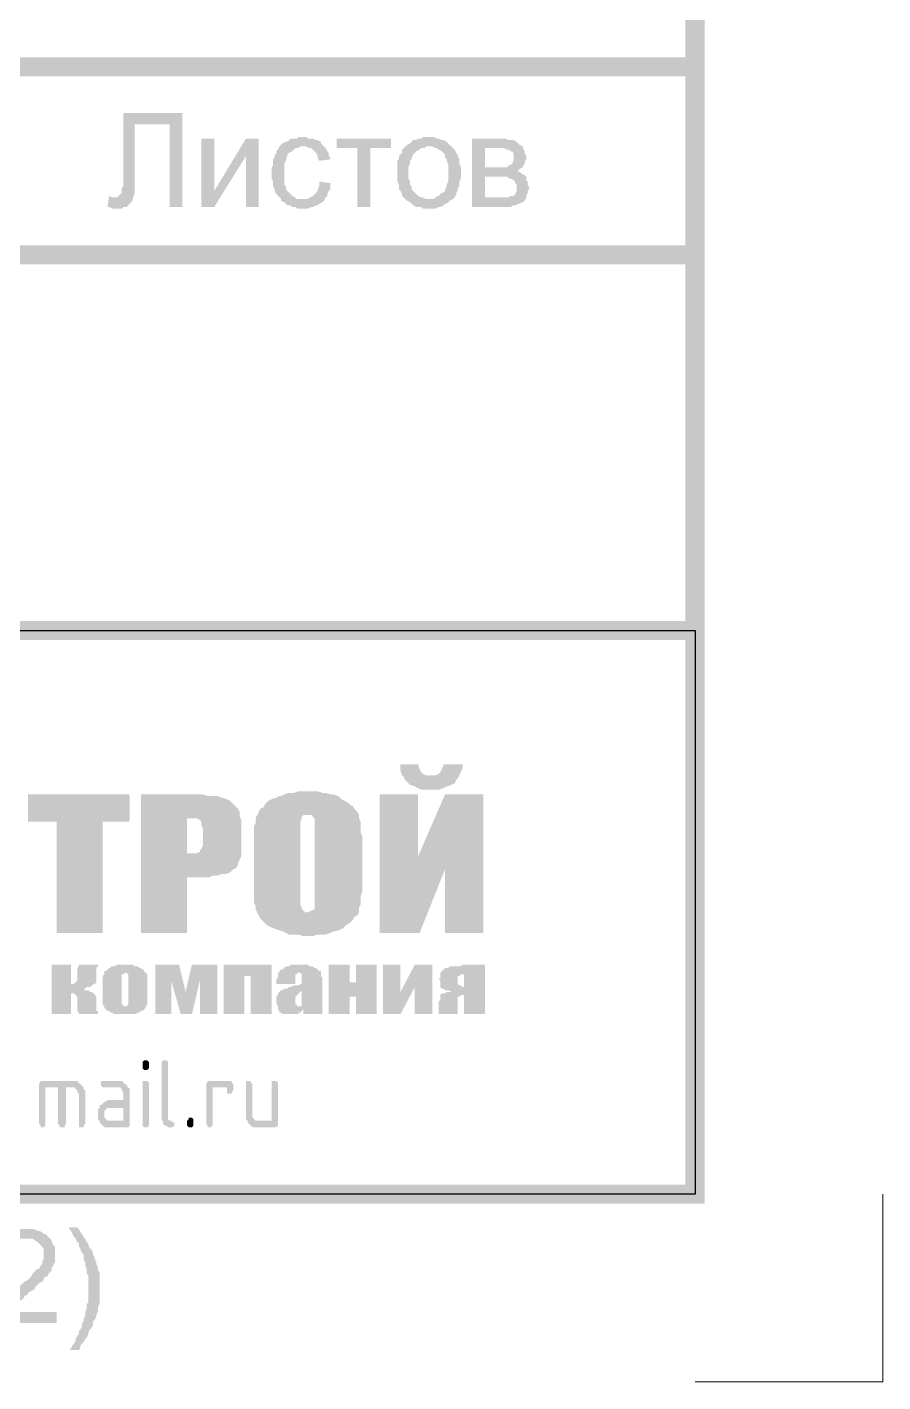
# Model space of a CAD drawing. Header units: millimetres. Extents: x -383313 to -161684, y -117025 to 99224.
# Drawn here: x -316842 to -314567, y -36578 to -32976 of the extents above; entities that cross this region are included whole.
import ezdxf

# ---------------------------------------------------------------- set-up
doc = ezdxf.new("R2010")
doc.units = ezdxf.units.MM
doc.header["$MEASUREMENT"] = 0
doc.layers.add('PDF_Geometry', color=7, linetype='Continuous')
doc.layers.add('PDF_Solid Fills', color=7, linetype='Continuous')

# ---------------------------------------------------------------- blocks, each defined once
blk = doc.blocks.new('A$Cf5759c35')
at = {"layer": 'PDF_Solid Fills'}
for points in [[(42032.6, -14939.4), (41876, -14939.4), (41876, -15134.2), (41871.7, -15138.4), (41871.7, -15146.9), (41871.7, -15151.1), (41867.5, -15155.3), (41863.3, -15159.6), (41859, -15163.8), (41850.6, -15163.8), (41901.4, -15168), (41901.4, -15163.8), (41905.6, -15155.3), (41905.6, -15155.3), (41905.6, -15146.9), (41905.6, -15142.6), (41905.6, -15138.4), (41905.6, -15129.9), (41905.6, -15121.5), (41905.6, -15117.2), (41905.6, -15108.8), (41905.6, -15096.1), (41905.6, -14969.1), (41998.7, -14969.1)], [(42235.8, -15007.2), (42201.9, -15007.2), (42117.3, -15146.9), (42083.4, -15189.2), (42117.3, -15189.2), (42201.9, -15053.7)], [(42354.3, -15002.9), (42341.6, -15002.9), (42337.4, -15007.2), (42320.5, -15007.2), (42316.2, -15011.4), (42312, -15015.6), (42307.8, -15015.6), (42299.3, -15019.9), (42295.1, -15024.1), (42290.8, -15028.3), (42286.6, -15036.8), (42282.4, -15041), (42282.4, -15049.5), (42278.1, -15049.5), (42278.1, -15058), (42273.9, -15062.2), (42273.9, -15070.7), (42273.9, -15079.1), (42269.7, -15083.4), (42269.7, -15091.8), (42269.7, -15100.3), (42269.7, -15108.8), (42269.7, -15113), (42273.9, -15121.5), (42273.9, -15129.9), (42273.9, -15134.2), (42278.1, -15142.6), (42278.1, -15146.9), (42282.4, -15155.3), (42286.6, -15159.6), (42290.8, -15163.8), (42295.1, -15168), (42354.3, -15168), (42350.1, -15168), (42345.9, -15168), (42337.4, -15168), (42333.2, -15163.8), (42324.7, -15159.6), (42320.5, -15155.3), (42316.2, -15151.1), (42316.2, -15151.1), (42312, -15146.9), (42307.8, -15142.6), (42307.8, -15134.2), (42303.5, -15129.9), (42303.5, -15121.5), (42303.5, -15117.2), (42303.5, -15108.8), (42303.5, -15100.3), (42303.5, -15096.1), (42303.5, -15087.6), (42303.5, -15079.1), (42303.5, -15074.9), (42307.8, -15066.4), (42307.8, -15062.2), (42312, -15053.7), (42312, -15049.5), (42316.2, -15045.3), (42316.2, -15045.3), (42324.7, -15041), (42328.9, -15036.8), (42333.2, -15032.6), (42341.6, -15032.6), (42345.9, -15028.3), (42354.3, -15028.3), (42409.4, -15028.3), (42405.1, -15024.1), (42400.9, -15019.9), (42400.9, -15015.6), (42392.4, -15011.4), (42388.2, -15011.4), (42379.7, -15007.2), (42375.5, -15007.2), (42367, -15007.2), (42362.8, -15002.9)], [(42587.2, -15007.2), (42443.2, -15007.2), (42443.2, -15032.6), (42498.3, -15032.6), (42498.3, -15189.2), (42532.1, -15189.2), (42532.1, -15032.6), (42587.2, -15032.6)], [(42688.8, -15002.9), (42688.8, -15002.9), (42671.8, -15002.9), (42667.6, -15007.2), (42659.1, -15007.2), (42654.9, -15011.4), (42646.4, -15011.4), (42642.2, -15015.6), (42638, -15019.9), (42629.5, -15024.1), (42629.5, -15024.1), (42625.3, -15028.3), (42688.8, -15028.3), (42688.8, -15028.3), (42697.2, -15028.3), (42705.7, -15032.6), (42709.9, -15032.6), (42714.2, -15036.8), (42722.6, -15041), (42726.9, -15045.3), (42731.1, -15049.5), (42731.1, -15058), (42735.3, -15062.2), (42735.3, -15066.4), (42739.6, -15074.9), (42739.6, -15083.4), (42739.6, -15087.6), (42739.6, -15096.1), (42739.6, -15100.3), (42739.6, -15108.8), (42739.6, -15117.2), (42739.6, -15121.5), (42735.3, -15129.9), (42735.3, -15134.2), (42731.1, -15142.6), (42731.1, -15146.9), (42726.9, -15151.1), (42722.6, -15151.1), (42718.4, -15155.3), (42714.2, -15159.6), (42705.7, -15163.8), (42701.5, -15168), (42693, -15168), (42688.8, -15168), (42625.3, -15168), (42629.5, -15172.3), (42638, -15176.5), (42642.2, -15180.7), (42646.4, -15185), (42654.9, -15189.2), (42659.1, -15189.2), (42667.6, -15189.2), (42671.8, -15193.4), (42680.3, -15193.4), (42688.8, -15193.4), (42693, -15193.4), (42697.2, -15193.4), (42705.7, -15193.4), (42714.2, -15189.2), (42718.4, -15189.2), (42726.9, -15185), (42731.1, -15180.7), (42735.3, -15180.7), (42739.6, -15176.5), (42743.8, -15172.3), (42752.3, -15168), (42756.5, -15163.8), (42760.7, -15155.3), (42760.7, -15151.1), (42760.7, -15151.1), (42765, -15146.9), (42765, -15138.4), (42769.2, -15134.2), (42769.2, -15125.7), (42769.2, -15121.5), (42773.4, -15113), (42773.4, -15104.5), (42773.4, -15096.1), (42773.4, -15091.8), (42773.4, -15083.4), (42769.2, -15074.9), (42769.2, -15066.4), (42769.2, -15062.2), (42765, -15053.7), (42765, -15049.5), (42760.7, -15045.3), (42756.5, -15036.8), (42752.3, -15032.6), (42748, -15028.3), (42743.8, -15024.1), (42739.6, -15019.9), (42735.3, -15015.6), (42726.9, -15011.4), (42722.6, -15011.4), (42714.2, -15007.2), (42709.9, -15007.2), (42701.5, -15002.9), (42697.2, -15002.9)], [(42875, -15007.2), (42803.1, -15007.2), (42803.1, -15189.2), (42904.7, -15189.2), (42913.1, -15185), (42917.4, -15185), (42925.8, -15180.7), (42930.1, -15180.7), (42934.3, -15176.5), (42938.5, -15176.5), (42942.8, -15172.3), (42947, -15163.8), (42836.9, -15163.8), (42836.9, -15108.8), (42875, -15108.8), (42942.8, -15104.5), (42934.3, -15100.3), (42930.1, -15096.1), (42925.8, -15096.1), (42925.8, -15091.8), (42930.1, -15087.6), (42836.9, -15083.4), (42836.9, -15032.6), (42870.8, -15032.6), (42938.5, -15028.3), (42930.1, -15024.1), (42925.8, -15019.9), (42921.6, -15015.6), (42913.1, -15011.4), (42913.1, -15011.4), (42904.7, -15011.4), (42900.4, -15011.4), (42892, -15007.2), (42883.5, -15007.2)], [(42409.4, -15028.3), (42354.3, -15028.3), (42362.8, -15028.3), (42367, -15032.6), (42375.5, -15032.6), (42379.7, -15036.8), (42384, -15041), (42388.2, -15045.3), (42392.4, -15053.7), (42392.4, -15058), (42396.7, -15066.4), (42426.3, -15062.2), (42426.3, -15058), (42422.1, -15053.7), (42422.1, -15045.3), (42417.8, -15041), (42413.6, -15032.6)], [(42625.3, -15028.3), (42621, -15032.6), (42616.8, -15036.8), (42616.8, -15045.3), (42612.6, -15049.5), (42608.3, -15053.7), (42608.3, -15062.2), (42604.1, -15066.4), (42604.1, -15074.9), (42604.1, -15083.4), (42604.1, -15091.8), (42604.1, -15100.3), (42604.1, -15100.3), (42604.1, -15108.8), (42604.1, -15117.2), (42604.1, -15121.5), (42608.3, -15129.9), (42608.3, -15138.4), (42608.3, -15142.6), (42612.6, -15146.9), (42616.8, -15155.3), (42616.8, -15159.6), (42621, -15163.8), (42625.3, -15168), (42688.8, -15168), (42684.5, -15168), (42680.3, -15168), (42671.8, -15163.8), (42667.6, -15163.8), (42659.1, -15159.6), (42654.9, -15155.3), (42650.7, -15151.1), (42650.7, -15151.1), (42646.4, -15146.9), (42642.2, -15142.6), (42642.2, -15134.2), (42638, -15129.9), (42638, -15121.5), (42633.7, -15113), (42633.7, -15108.8), (42633.7, -15100.3), (42633.7, -15096.1), (42633.7, -15087.6), (42633.7, -15083.4), (42638, -15074.9), (42638, -15066.4), (42642.2, -15062.2), (42642.2, -15058), (42646.4, -15049.5), (42650.7, -15045.3), (42650.7, -15045.3), (42654.9, -15041), (42663.4, -15036.8), (42667.6, -15032.6), (42676.1, -15032.6), (42680.3, -15028.3), (42688.8, -15028.3)], [(42938.5, -15028.3), (42870.8, -15032.6), (42870.8, -15032.6), (42887.7, -15032.6), (42896.2, -15036.8), (42900.4, -15036.8), (42904.7, -15041), (42908.9, -15041), (42913.1, -15045.3), (42913.1, -15053.7), (42913.1, -15058), (42913.1, -15062.2), (42913.1, -15066.4), (42908.9, -15074.9), (42908.9, -15074.9), (42900.4, -15079.1), (42896.2, -15083.4), (42892, -15083.4), (42883.5, -15083.4), (42879.3, -15083.4), (42866.6, -15083.4), (42836.9, -15083.4), (42930.1, -15087.6), (42938.5, -15083.4), (42938.5, -15079.1), (42942.8, -15074.9), (42942.8, -15070.7), (42947, -15062.2), (42947, -15058), (42947, -15053.7), (42942.8, -15045.3), (42942.8, -15041), (42938.5, -15032.6)], [(42396.7, -15121.5), (42396.7, -15134.2), (42392.4, -15142.6), (42392.4, -15146.9), (42388.2, -15151.1), (42384, -15155.3), (42379.7, -15159.6), (42371.3, -15163.8), (42367, -15168), (42358.6, -15168), (42354.3, -15168), (42295.1, -15168), (42295.1, -15172.3), (42303.5, -15176.5), (42307.8, -15180.7), (42312, -15185), (42320.5, -15185), (42324.7, -15189.2), (42333.2, -15189.2), (42337.4, -15193.4), (42345.9, -15193.4), (42354.3, -15193.4), (42358.6, -15193.4), (42367, -15193.4), (42375.5, -15189.2), (42379.7, -15189.2), (42388.2, -15185), (42392.4, -15185), (42396.7, -15180.7), (42405.1, -15176.5), (42405.1, -15176.5), (42409.4, -15172.3), (42413.6, -15163.8), (42417.8, -15159.6), (42417.8, -15155.3), (42422.1, -15146.9), (42426.3, -15142.6), (42426.3, -15134.2), (42426.3, -15125.7)], [(42942.8, -15104.5), (42875, -15108.8), (42875, -15108.8), (42896.2, -15108.8), (42900.4, -15113), (42904.7, -15113), (42913.1, -15117.2), (42917.4, -15121.5), (42917.4, -15125.7), (42921.6, -15129.9), (42921.6, -15138.4), (42921.6, -15142.6), (42921.6, -15146.9), (42917.4, -15155.3), (42913.1, -15159.6), (42908.9, -15159.6), (42904.7, -15159.6), (42900.4, -15163.8), (42892, -15163.8), (42883.5, -15163.8), (42875, -15163.8), (42836.9, -15163.8), (42947, -15163.8), (42947, -15159.6), (42951.2, -15151.1), (42951.2, -15146.9), (42955.5, -15138.4), (42955.5, -15138.4), (42951.2, -15129.9), (42951.2, -15121.5), (42947, -15117.2), (42947, -15108.8)], [(41837.9, -15159.6), (41833.6, -15189.2), (41837.9, -15189.2), (41846.3, -15193.4), (41854.8, -15193.4), (41859, -15193.4), (41863.3, -15193.4), (41871.7, -15193.4), (41876, -15189.2), (41884.4, -15189.2), (41888.7, -15185), (41892.9, -15180.7), (41897.1, -15176.5), (41901.4, -15168), (41850.6, -15163.8), (41850.6, -15163.8), (41846.3, -15163.8)], [(42659.1, -16670.9), (42612.6, -16670.9), (42612.6, -16687.8), (42616.8, -16700.5), (42621, -16704.7), (42693, -16700.5), (42688.8, -16700.5), (42680.3, -16700.5), (42671.8, -16696.3), (42667.6, -16692), (42663.4, -16683.6)], [(42777.7, -16670.9), (42726.9, -16670.9), (42726.9, -16675.1), (42722.6, -16683.6), (42718.4, -16692), (42714.2, -16696.3), (42705.7, -16700.5), (42693, -16700.5), (42621, -16704.7), (42625.3, -16713.2), (42633.7, -16721.7), (42638, -16725.9), (42650.7, -16730.1), (42659.1, -16734.4), (42667.6, -16738.6), (42680.3, -16738.6), (42693, -16738.6), (42705.7, -16738.6), (42714.2, -16738.6), (42726.9, -16734.4), (42735.3, -16730.1), (42748, -16725.9), (42756.5, -16721.7), (42760.7, -16713.2), (42765, -16709), (42769.2, -16700.5), (42773.4, -16692), (42777.7, -16679.3)], [(41892.9, -16751.3), (41622, -16751.3), (41622, -16823.3), (41698.2, -16823.3), (41698.2, -17119.6), (41820.9, -17119.6), (41820.9, -16823.3), (41892.9, -16823.3)], [(42049.5, -16751.3), (41922.5, -16751.3), (41922.5, -17119.6), (42045.3, -17119.6), (42045.3, -16971.4), (42079.2, -16971.4), (42087.6, -16971.4), (42104.6, -16971.4), (42113, -16967.2), (42125.7, -16967.2), (42138.4, -16963), (42146.9, -16963), (42146.9, -16963), (42159.6, -16958.7), (42168.1, -16950.3), (42176.5, -16946), (42180.8, -16937.6), (42180.8, -16933.3), (42185, -16924.9), (42189.2, -16916.4), (42189.2, -16907.9), (42058, -16907.9), (42045.3, -16907.9), (42045.3, -16814.8), (42185, -16810.6), (42185, -16802.1), (42185, -16797.9), (42180.8, -16789.4), (42172.3, -16780.9), (42168.1, -16776.7), (42168.1, -16776.7), (42159.6, -16768.2), (42151.1, -16764), (42138.4, -16759.8), (42125.7, -16755.5), (42121.5, -16755.5), (42113, -16755.5), (42100.3, -16755.5), (42087.6, -16751.3), (42074.9, -16751.3), (42062.2, -16751.3)], [(42367, -16742.8), (42367, -16742.8), (42341.6, -16742.8), (42328.9, -16747.1), (42316.2, -16747.1), (42303.5, -16751.3), (42295.1, -16755.5), (42290.8, -16755.5), (42282.4, -16759.8), (42269.7, -16764), (42261.2, -16768.2), (42252.7, -16776.7), (42248.5, -16785.2), (42240, -16789.4), (42235.8, -16797.9), (42367, -16806.3), (42375.5, -16806.3), (42384, -16814.8), (42384, -16814.8), (42384, -16823.3), (42384, -16831.7), (42384, -16844.4), (42384, -17013.8), (42384, -17022.2), (42384, -17034.9), (42384, -17043.4), (42384, -17051.9), (42384, -17056.1), (42375.5, -17060.3), (42367, -17064.6), (42498.3, -17073), (42502.5, -17064.6), (42502.5, -17051.9), (42506.7, -17043.4), (42506.7, -17043.4), (42506.7, -17034.9), (42506.7, -17030.7), (42506.7, -17022.2), (42511, -17009.5), (42511, -17001.1), (42511, -16992.6), (42511, -16979.9), (42511, -16967.2), (42511, -16903.7), (42511, -16895.2), (42511, -16882.5), (42511, -16874.1), (42511, -16861.4), (42506.7, -16852.9), (42506.7, -16844.4), (42506.7, -16836), (42506.7, -16831.7), (42506.7, -16823.3), (42506.7, -16823.3), (42502.5, -16814.8), (42502.5, -16806.3), (42498.3, -16797.9), (42489.8, -16789.4), (42485.6, -16780.9), (42481.3, -16780.9), (42472.9, -16772.5), (42464.4, -16768.2), (42455.9, -16764), (42447.5, -16755.5), (42434.8, -16751.3), (42426.3, -16751.3), (42413.6, -16747.1), (42405.1, -16747.1), (42392.4, -16742.8), (42379.7, -16742.8)], [(42659.1, -16751.3), (42557.5, -16751.3), (42557.5, -17119.6), (42663.4, -17119.6), (42731.1, -16950.3), (42659.1, -16916.4)], [(42832.7, -16751.3), (42731.1, -16751.3), (42659.1, -16916.4), (42731.1, -16950.3), (42731.1, -17119.6), (42832.7, -17119.6)], [(42185, -16810.6), (42045.3, -16814.8), (42070.7, -16814.8), (42079.2, -16819), (42083.4, -16823.3), (42083.4, -16831.7), (42087.6, -16844.4), (42087.6, -16874.1), (42087.6, -16874.1), (42087.6, -16886.8), (42083.4, -16895.2), (42079.2, -16899.5), (42079.2, -16903.7), (42070.7, -16907.9), (42058, -16907.9), (42189.2, -16907.9), (42189.2, -16899.5), (42189.2, -16886.8), (42189.2, -16852.9), (42189.2, -16848.7), (42189.2, -16836), (42189.2, -16827.5), (42189.2, -16819)], [(42235.8, -16797.9), (42231.6, -16806.3), (42227.3, -16814.8), (42227.3, -16827.5), (42223.1, -16836), (42223.1, -16840.2), (42223.1, -16848.7), (42223.1, -16857.1), (42223.1, -16869.8), (42223.1, -16878.3), (42223.1, -16891), (42223.1, -16903.7), (42223.1, -16967.2), (42223.1, -16975.7), (42223.1, -16988.4), (42223.1, -16996.8), (42223.1, -17009.5), (42223.1, -17018), (42223.1, -17026.5), (42223.1, -17034.9), (42223.1, -17039.2), (42227.3, -17047.6), (42227.3, -17047.6), (42227.3, -17056.1), (42231.6, -17064.6), (42235.8, -17073), (42240, -17081.5), (42248.5, -17090), (42248.5, -17090), (42257, -17098.4), (42265.4, -17102.7), (42273.9, -17106.9), (42286.6, -17111.1), (42299.3, -17115.4), (42307.8, -17119.6), (42316.2, -17123.8), (42328.9, -17123.8), (42341.6, -17123.8), (42354.3, -17128.1), (42367, -17128.1), (42367, -17128.1), (42379.7, -17128.1), (42392.4, -17123.8), (42405.1, -17123.8), (42413.6, -17123.8), (42426.3, -17119.6), (42434.8, -17115.4), (42439, -17115.4), (42451.7, -17111.1), (42460.2, -17106.9), (42468.6, -17098.4), (42477.1, -17094.2), (42485.6, -17085.7), (42489.8, -17077.3), (42498.3, -17073), (42367, -17064.6), (42358.6, -17064.6), (42350.1, -17056.1), (42350.1, -17056.1), (42350.1, -17051.9), (42345.9, -17043.4), (42345.9, -17030.7), (42345.9, -17018), (42345.9, -16844.4), (42345.9, -16836), (42345.9, -16823.3), (42350.1, -16814.8), (42350.1, -16810.6), (42354.3, -16806.3), (42367, -16806.3)], [(41736.3, -17204.3), (41685.5, -17204.3), (41685.5, -17335.5), (41736.3, -17335.5), (41736.3, -17280.5), (41795.5, -17280.5), (41791.3, -17276.2), (41787.1, -17276.2), (41782.8, -17272), (41778.6, -17272), (41774.4, -17272), (41770.1, -17267.8), (41761.7, -17267.8), (41761.7, -17267.8), (41761.7, -17267.8), (41765.9, -17267.8), (41774.4, -17267.8), (41778.6, -17263.5), (41778.6, -17263.5), (41787.1, -17263.5), (41791.3, -17259.3), (41795.5, -17259.3), (41795.5, -17255.1), (41736.3, -17255.1)], [(41808.2, -17204.3), (41757.4, -17204.3), (41757.4, -17208.5), (41753.2, -17212.7), (41753.2, -17217), (41753.2, -17221.2), (41753.2, -17242.4), (41753.2, -17246.6), (41749, -17250.8), (41749, -17250.8), (41744.7, -17255.1), (41740.5, -17255.1), (41736.3, -17255.1), (41795.5, -17255.1), (41799.8, -17255.1), (41804, -17250.8), (41804, -17246.6), (41804, -17242.4), (41804, -17225.4), (41804, -17221.2), (41804, -17217), (41804, -17212.7), (41808.2, -17208.5)], [(41880.2, -17204.3), (41859, -17204.3), (41850.6, -17208.5), (41842.1, -17208.5), (41842.1, -17212.7), (41837.9, -17212.7), (41833.6, -17217), (41829.4, -17221.2), (41825.2, -17221.2), (41825.2, -17225.4), (41880.2, -17225.4), (41884.4, -17225.4), (41888.7, -17229.7), (41888.7, -17229.7), (41888.7, -17233.9), (41888.7, -17238.1), (41888.7, -17242.4), (41888.7, -17301.6), (41888.7, -17305.9), (41888.7, -17310.1), (41888.7, -17310.1), (41884.4, -17314.3), (41880.2, -17314.3), (41935.2, -17314.3), (41939.5, -17310.1), (41939.5, -17310.1), (41939.5, -17305.9), (41939.5, -17305.9), (41939.5, -17301.6), (41939.5, -17297.4), (41939.5, -17293.2), (41939.5, -17288.9), (41939.5, -17284.7), (41939.5, -17250.8), (41939.5, -17250.8), (41939.5, -17246.6), (41939.5, -17242.4), (41939.5, -17238.1), (41939.5, -17233.9), (41939.5, -17229.7), (41939.5, -17229.7), (41935.2, -17225.4), (41931, -17221.2), (41931, -17217), (41926.8, -17217), (41922.5, -17212.7), (41918.3, -17212.7), (41914.1, -17208.5), (41909.8, -17208.5), (41905.6, -17208.5), (41901.4, -17204.3), (41897.1, -17204.3), (41888.7, -17204.3), (41884.4, -17204.3)], [(42024.1, -17204.3), (41960.6, -17204.3), (41960.6, -17335.5), (42003, -17335.5), (42003, -17246.6)], [(42125.7, -17204.3), (42058, -17204.3), (42041.1, -17276.2), (42028.4, -17335.5), (42058, -17335.5), (42079.2, -17246.6)], [(42269.7, -17204.3), (42142.7, -17204.3), (42142.7, -17335.5), (42197.7, -17335.5), (42197.7, -17233.9), (42214.6, -17233.9)], [(42345.9, -17204.3), (42320.5, -17204.3), (42316.2, -17208.5), (42307.8, -17208.5), (42303.5, -17212.7), (42299.3, -17217), (42295.1, -17217), (42290.8, -17221.2), (42290.8, -17225.4), (42286.6, -17225.4), (42286.6, -17229.7), (42286.6, -17233.9), (42286.6, -17238.1), (42282.4, -17242.4), (42282.4, -17246.6), (42282.4, -17255.1), (42333.2, -17255.1), (42333.2, -17242.4), (42333.2, -17238.1), (42333.2, -17233.9), (42333.2, -17229.7), (42337.4, -17229.7), (42337.4, -17225.4), (42341.6, -17225.4), (42400.9, -17225.4), (42400.9, -17221.2), (42396.7, -17221.2), (42392.4, -17217), (42388.2, -17212.7), (42384, -17212.7), (42379.7, -17208.5), (42375.5, -17208.5), (42371.3, -17208.5), (42367, -17204.3), (42362.8, -17204.3), (42358.6, -17204.3), (42350.1, -17204.3)], [(42477.1, -17204.3), (42422.1, -17204.3), (42422.1, -17335.5), (42477.1, -17335.5), (42477.1, -17288.9), (42494, -17288.9), (42477.1, -17250.8)], [(42549.1, -17204.3), (42494, -17204.3), (42494, -17250.8), (42477.1, -17250.8), (42494, -17288.9), (42494, -17335.5), (42549.1, -17335.5)], [(42697.2, -17204.3), (42650.7, -17204.3), (42612.6, -17276.2), (42566, -17335.5), (42612.6, -17335.5), (42650.7, -17263.5)], [(42836.9, -17204.3), (42777.7, -17204.3), (42769.2, -17208.5), (42743.8, -17208.5), (42739.6, -17212.7), (42735.3, -17212.7), (42735.3, -17212.7), (42731.1, -17212.7), (42731.1, -17212.7), (42726.9, -17217), (42722.6, -17221.2), (42722.6, -17221.2), (42718.4, -17225.4), (42718.4, -17229.7), (42781.9, -17229.7), (42781.9, -17263.5), (42718.4, -17263.5), (42722.6, -17267.8), (42722.6, -17267.8), (42726.9, -17267.8), (42731.1, -17272), (42735.3, -17272), (42739.6, -17272), (42748, -17276.2), (42743.8, -17276.2), (42739.6, -17276.2), (42735.3, -17276.2), (42731.1, -17280.5), (42726.9, -17280.5), (42722.6, -17280.5), (42781.9, -17284.7), (42781.9, -17335.5), (42836.9, -17335.5)], [(41825.2, -17225.4), (41825.2, -17225.4), (41825.2, -17229.7), (41820.9, -17233.9), (41820.9, -17238.1), (41820.9, -17242.4), (41820.9, -17246.6), (41820.9, -17250.8), (41820.9, -17255.1), (41820.9, -17288.9), (41820.9, -17288.9), (41820.9, -17293.2), (41820.9, -17297.4), (41820.9, -17301.6), (41820.9, -17305.9), (41820.9, -17310.1), (41820.9, -17310.1), (41820.9, -17310.1), (41825.2, -17314.3), (41825.2, -17318.6), (41829.4, -17322.8), (41833.6, -17327), (41833.6, -17327), (41837.9, -17327), (41842.1, -17331.3), (41846.3, -17331.3), (41850.6, -17335.5), (41854.8, -17335.5), (41859, -17335.5), (41863.3, -17335.5), (41867.5, -17335.5), (41876, -17335.5), (41880.2, -17335.5), (41884.4, -17335.5), (41888.7, -17335.5), (41892.9, -17335.5), (41901.4, -17335.5), (41905.6, -17335.5), (41909.8, -17335.5), (41914.1, -17331.3), (41918.3, -17331.3), (41922.5, -17327), (41926.8, -17327), (41931, -17322.8), (41931, -17322.8), (41935.2, -17318.6), (41935.2, -17314.3), (41880.2, -17314.3), (41876, -17314.3), (41876, -17310.1), (41876, -17310.1), (41871.7, -17310.1), (41871.7, -17305.9), (41871.7, -17301.6), (41871.7, -17242.4), (41871.7, -17242.4), (41871.7, -17233.9), (41871.7, -17229.7), (41876, -17229.7), (41876, -17229.7), (41880.2, -17225.4)], [(42400.9, -17225.4), (42341.6, -17225.4), (42345.9, -17225.4), (42350.1, -17229.7), (42350.1, -17229.7), (42350.1, -17233.9), (42350.1, -17238.1), (42350.1, -17242.4), (42350.1, -17246.6), (42350.1, -17250.8), (42350.1, -17255.1), (42350.1, -17255.1), (42345.9, -17255.1), (42341.6, -17259.3), (42337.4, -17259.3), (42328.9, -17259.3), (42320.5, -17263.5), (42316.2, -17263.5), (42312, -17267.8), (42303.5, -17267.8), (42299.3, -17272), (42295.1, -17272), (42350.1, -17272), (42350.1, -17301.6), (42350.1, -17301.6), (42350.1, -17305.9), (42350.1, -17310.1), (42350.1, -17314.3), (42350.1, -17314.3), (42341.6, -17314.3), (42286.6, -17318.6), (42286.6, -17322.8), (42354.3, -17322.8), (42354.3, -17335.5), (42405.1, -17335.5), (42405.1, -17272), (42405.1, -17267.8), (42405.1, -17259.3), (42405.1, -17255.1), (42405.1, -17250.8), (42405.1, -17246.6), (42405.1, -17242.4), (42405.1, -17238.1), (42400.9, -17233.9), (42400.9, -17233.9), (42400.9, -17229.7), (42400.9, -17229.7)], [(42718.4, -17229.7), (42718.4, -17238.1), (42714.2, -17242.4), (42714.2, -17242.4), (42718.4, -17246.6), (42718.4, -17255.1), (42718.4, -17259.3), (42718.4, -17259.3), (42718.4, -17263.5), (42781.9, -17263.5), (42777.7, -17263.5), (42773.4, -17259.3), (42769.2, -17259.3), (42769.2, -17259.3), (42765, -17255.1), (42765, -17250.8), (42765, -17246.6), (42765, -17246.6), (42765, -17246.6), (42765, -17238.1), (42765, -17233.9), (42769.2, -17233.9), (42773.4, -17229.7), (42777.7, -17229.7), (42781.9, -17229.7)], [(41795.5, -17280.5), (41736.3, -17280.5), (41744.7, -17280.5), (41749, -17284.7), (41749, -17284.7), (41753.2, -17288.9), (41753.2, -17293.2), (41753.2, -17318.6), (41753.2, -17318.6), (41753.2, -17322.8), (41753.2, -17327), (41757.4, -17331.3), (41757.4, -17335.5), (41808.2, -17335.5), (41808.2, -17331.3), (41808.2, -17327), (41804, -17327), (41804, -17322.8), (41804, -17314.3), (41804, -17293.2), (41804, -17293.2), (41804, -17288.9), (41799.8, -17284.7), (41799.8, -17280.5)], [(42295.1, -17272), (42290.8, -17276.2), (42290.8, -17276.2), (42290.8, -17276.2), (42286.6, -17280.5), (42286.6, -17280.5), (42286.6, -17284.7), (42282.4, -17288.9), (42282.4, -17297.4), (42282.4, -17305.9), (42282.4, -17305.9), (42286.6, -17314.3), (42286.6, -17318.6), (42341.6, -17314.3), (42337.4, -17314.3), (42337.4, -17310.1), (42337.4, -17310.1), (42333.2, -17310.1), (42333.2, -17305.9), (42333.2, -17297.4), (42333.2, -17297.4), (42333.2, -17293.2), (42333.2, -17288.9), (42337.4, -17284.7), (42337.4, -17284.7), (42337.4, -17284.7), (42341.6, -17280.5), (42345.9, -17276.2), (42350.1, -17272)], [(42722.6, -17280.5), (42718.4, -17284.7), (42718.4, -17288.9), (42718.4, -17288.9), (42718.4, -17293.2), (42718.4, -17297.4), (42714.2, -17301.6), (42714.2, -17305.9), (42714.2, -17335.5), (42765, -17335.5), (42765, -17301.6), (42765, -17297.4), (42765, -17293.2), (42765, -17288.9), (42769.2, -17288.9), (42773.4, -17284.7), (42777.7, -17284.7), (42781.9, -17284.7)], [(42286.6, -17322.8), (42286.6, -17322.8), (42290.8, -17327), (42290.8, -17331.3), (42295.1, -17331.3), (42295.1, -17331.3), (42299.3, -17335.5), (42307.8, -17335.5), (42312, -17335.5), (42316.2, -17335.5), (42320.5, -17335.5), (42324.7, -17335.5), (42328.9, -17335.5), (42337.4, -17335.5), (42341.6, -17335.5), (42341.6, -17331.3), (42345.9, -17331.3), (42350.1, -17327), (42354.3, -17322.8)], [(41935.2, -17458.3), (41931, -17458.3), (41926.8, -17462.5), (41926.8, -17479.4), (41931, -17483.7), (41935.2, -17483.7), (41939.5, -17483.7), (41943.7, -17479.4), (41943.7, -17475.2), (41943.7, -17466.7), (41943.7, -17462.5), (41939.5, -17458.3)], [(41986, -17458.3), (41981.8, -17458.3), (41977.6, -17462.5), (41977.6, -17610.7), (41977.6, -17610.7), (41977.6, -17614.9), (41981.8, -17623.4), (41981.8, -17627.6), (41986, -17631.8), (41990.3, -17631.8), (41994.5, -17636.1), (41998.7, -17636.1), (42003, -17636.1), (42007.2, -17636.1), (42011.4, -17631.8), (42011.4, -17627.6), (42011.4, -17623.4), (42007.2, -17623.4), (42003, -17619.1), (41998.7, -17619.1), (41994.5, -17614.9), (41994.5, -17610.7), (41994.5, -17466.7), (41994.5, -17462.5), (41990.3, -17458.3)], [(41740.5, -17513.3), (41655.8, -17513.3), (41651.6, -17521.8), (41651.6, -17627.6), (41655.8, -17631.8), (41655.8, -17636.1), (41660.1, -17636.1), (41664.3, -17636.1), (41668.5, -17631.8), (41668.5, -17627.6), (41668.5, -17530.2), (41702.4, -17530.2), (41723.6, -17530.2), (41740.5, -17530.2), (41765.9, -17526), (41761.7, -17521.8), (41761.7, -17521.8), (41757.4, -17517.5), (41753.2, -17513.3), (41749, -17513.3), (41744.7, -17513.3)], [(41723.6, -17530.2), (41702.4, -17530.2), (41702.4, -17627.6), (41706.6, -17631.8), (41706.6, -17636.1), (41715.1, -17636.1), (41719.3, -17636.1), (41719.3, -17631.8), (41723.6, -17627.6)], [(41765.9, -17526), (41740.5, -17530.2), (41740.5, -17530.2), (41744.7, -17530.2), (41749, -17534.5), (41753.2, -17538.7), (41753.2, -17542.9), (41757.4, -17547.2), (41757.4, -17627.6), (41757.4, -17631.8), (41757.4, -17636.1), (41765.9, -17636.1), (41770.1, -17636.1), (41770.1, -17631.8), (41774.4, -17627.6), (41774.4, -17547.2), (41774.4, -17547.2), (41774.4, -17538.7), (41770.1, -17534.5), (41770.1, -17530.2)], [(41859, -17513.3), (41816.7, -17513.3), (41816.7, -17526), (41820.9, -17530.2), (41825.2, -17530.2), (41859, -17530.2), (41863.3, -17530.2), (41867.5, -17530.2), (41871.7, -17534.5), (41871.7, -17538.7), (41876, -17542.9), (41876, -17547.2), (41876, -17564.1), (41842.1, -17564.1), (41842.1, -17564.1), (41833.6, -17564.1), (41829.4, -17568.3), (41825.2, -17568.3), (41820.9, -17572.6), (41816.7, -17576.8), (41812.5, -17576.8), (41812.5, -17585.3), (41876, -17585.3), (41876, -17619.1), (41842.1, -17619.1), (41812.5, -17623.4), (41816.7, -17627.6), (41816.7, -17627.6), (41820.9, -17631.8), (41825.2, -17636.1), (41829.4, -17636.1), (41837.9, -17636.1), (41842.1, -17636.1), (41884.4, -17636.1), (41888.7, -17636.1), (41892.9, -17631.8), (41892.9, -17627.6), (41892.9, -17547.2), (41892.9, -17547.2), (41892.9, -17538.7), (41892.9, -17534.5), (41888.7, -17530.2), (41884.4, -17526), (41884.4, -17521.8), (41880.2, -17521.8), (41876, -17517.5), (41871.7, -17513.3), (41867.5, -17513.3), (41863.3, -17513.3)], [(41935.2, -17513.3), (41926.8, -17513.3), (41926.8, -17631.8), (41931, -17636.1), (41935.2, -17636.1), (41939.5, -17636.1), (41943.7, -17631.8), (41943.7, -17627.6), (41943.7, -17521.8), (41943.7, -17517.5), (41939.5, -17513.3)], [(42159.6, -17513.3), (42100.3, -17513.3), (42096.1, -17521.8), (42151.1, -17530.2), (42151.1, -17538.7), (42151.1, -17542.9), (42151.1, -17547.2), (42159.6, -17547.2), (42163.8, -17547.2), (42163.8, -17542.9), (42168.1, -17538.7), (42168.1, -17521.8), (42163.8, -17517.5), (42163.8, -17513.3)], [(42096.1, -17521.8), (42096.1, -17627.6), (42100.3, -17631.8), (42100.3, -17636.1), (42104.6, -17636.1), (42108.8, -17636.1), (42113, -17631.8), (42113, -17627.6), (42113, -17530.2), (42151.1, -17530.2)], [(42210.4, -17513.3), (42201.9, -17513.3), (42201.9, -17602.2), (42201.9, -17602.2), (42201.9, -17606.4), (42201.9, -17614.9), (42206.2, -17619.1), (42206.2, -17623.4), (42235.8, -17619.1), (42231.6, -17619.1), (42227.3, -17619.1), (42223.1, -17614.9), (42218.9, -17610.7), (42218.9, -17606.4), (42218.9, -17602.2), (42218.9, -17521.8), (42214.6, -17517.5), (42214.6, -17513.3)], [(42278.1, -17513.3), (42269.7, -17513.3), (42269.7, -17619.1), (42235.8, -17619.1), (42206.2, -17623.4), (42210.4, -17627.6), (42210.4, -17627.6), (42214.6, -17631.8), (42218.9, -17636.1), (42223.1, -17636.1), (42227.3, -17636.1), (42235.8, -17636.1), (42278.1, -17636.1), (42282.4, -17636.1), (42286.6, -17631.8), (42286.6, -17627.6), (42286.6, -17521.8), (42286.6, -17517.5), (42282.4, -17513.3)], [(41812.5, -17585.3), (41812.5, -17585.3), (41808.2, -17589.5), (41808.2, -17602.2), (41808.2, -17602.2), (41808.2, -17606.4), (41808.2, -17614.9), (41812.5, -17619.1), (41812.5, -17623.4), (41842.1, -17619.1), (41837.9, -17619.1), (41833.6, -17619.1), (41829.4, -17614.9), (41825.2, -17610.7), (41825.2, -17606.4), (41825.2, -17602.2), (41825.2, -17598), (41825.2, -17593.7), (41829.4, -17589.5), (41833.6, -17585.3), (41837.9, -17585.3), (41842.1, -17585.3), (41876, -17585.3)], [(42045.3, -17619.1), (42049.5, -17614.9), (42049.5, -17610.7), (42058, -17610.7), (42062.2, -17614.9), (42062.2, -17619.1), (42062.2, -17627.6), (42062.2, -17631.8), (42058, -17636.1), (42053.8, -17636.1), (42049.5, -17636.1), (42045.3, -17631.8), (42045.3, -17627.6)], [(41753.2, -17902.8), (41732, -17902.8), (41732, -17907), (41736.3, -17911.2), (41740.5, -17919.7), (41744.7, -17928.2), (41749, -17932.4), (41753.2, -17940.9), (41757.4, -17945.1), (41757.4, -17949.3), (41757.4, -17953.6), (41761.7, -17957.8), (41761.7, -17962), (41765.9, -17970.5), (41770.1, -17974.7), (41770.1, -17983.2), (41770.1, -17987.4), (41774.4, -17995.9), (41774.4, -18004.4), (41774.4, -18004.4), (41778.6, -18012.8), (41778.6, -18017.1), (41778.6, -18025.5), (41782.8, -18029.8), (41782.8, -18038.2), (41782.8, -18046.7), (41782.8, -18050.9), (41782.8, -18059.4), (41782.8, -18067.9), (41782.8, -18067.9), (41782.8, -18072.1), (41782.8, -18080.6), (41782.8, -18089), (41782.8, -18093.3), (41782.8, -18101.7), (41778.6, -18106), (41778.6, -18114.4), (41778.6, -18118.7), (41774.4, -18127.1), (41774.4, -18131.4), (41774.4, -18139.8), (41770.1, -18144.1), (41770.1, -18152.5), (41765.9, -18156.8), (41765.9, -18165.2), (41761.7, -18173.7), (41757.4, -18177.9), (41757.4, -18186.4), (41753.2, -18190.6), (41749, -18199.1), (41749, -18203.3), (41744.7, -18211.8), (41740.5, -18216), (41736.3, -18224.5), (41732, -18228.7), (41753.2, -18228.7), (41757.4, -18228.7), (41761.7, -18224.5), (41761.7, -18216), (41765.9, -18211.8), (41770.1, -18207.6), (41774.4, -18199.1), (41778.6, -18194.9), (41782.8, -18186.4), (41782.8, -18182.2), (41787.1, -18173.7), (41791.3, -18169.5), (41795.5, -18161), (41795.5, -18156.8), (41795.5, -18152.5), (41799.8, -18148.3), (41804, -18139.8), (41804, -18135.6), (41808.2, -18127.1), (41808.2, -18122.9), (41808.2, -18114.4), (41812.5, -18106), (41812.5, -18101.7), (41812.5, -18093.3), (41812.5, -18089), (41812.5, -18080.6), (41812.5, -18072.1), (41812.5, -18067.9), (41812.5, -18063.6), (41812.5, -18055.2), (41812.5, -18050.9), (41812.5, -18042.5), (41812.5, -18034), (41812.5, -18029.8), (41812.5, -18021.3), (41808.2, -18017.1), (41808.2, -18008.6), (41804, -18000.1), (41804, -17995.9), (41799.8, -17987.4), (41799.8, -17987.4), (41799.8, -17983.2), (41795.5, -17974.7), (41795.5, -17970.5), (41791.3, -17962), (41787.1, -17957.8), (41782.8, -17949.3), (41782.8, -17945.1), (41778.6, -17940.9), (41774.4, -17932.4), (41770.1, -17928.2), (41765.9, -17919.7), (41761.7, -17915.5), (41757.4, -17907)], [(41681.2, -17932.4), (41617.7, -17932.4), (41634.7, -17932.4), (41638.9, -17936.6), (41647.4, -17940.9), (41651.6, -17945.1), (41651.6, -17945.1), (41655.8, -17949.3), (41660.1, -17953.6), (41664.3, -17962), (41664.3, -17966.3), (41664.3, -17974.7), (41664.3, -17979), (41664.3, -17987.4), (41660.1, -17991.7), (41660.1, -18000.1), (41655.8, -18004.4), (41651.6, -18012.8), (41647.4, -18012.8), (41643.1, -18017.1), (41638.9, -18021.3), (41634.7, -18025.5), (41630.4, -18034), (41626.2, -18038.2), (41622, -18042.5), (41613.5, -18046.7), (41609.3, -18050.9), (41600.8, -18059.4), (41596.6, -18063.6), (41588.1, -18067.9), (41583.9, -18076.3), (41575.4, -18080.6), (41571.2, -18084.8), (41566.9, -18089), (41562.7, -18093.3), (41558.5, -18097.5), (41554.2, -18101.7), (41550, -18106), (41545.8, -18110.2), (41541.5, -18118.7), (41541.5, -18122.9), (41537.3, -18131.4), (41533.1, -18135.6), (41533.1, -18135.6), (41533.1, -18144.1), (41533.1, -18148.3), (41528.8, -18156.8), (41698.2, -18156.8), (41698.2, -18127.1), (41575.4, -18127.1), (41575.4, -18127.1), (41575.4, -18122.9), (41579.6, -18114.4), (41588.1, -18110.2), (41588.1, -18110.2), (41592.3, -18106), (41596.6, -18101.7), (41600.8, -18097.5), (41609.3, -18093.3), (41613.5, -18084.8), (41622, -18080.6), (41622, -18076.3), (41630.4, -18072.1), (41638.9, -18067.9), (41643.1, -18059.4), (41647.4, -18055.2), (41651.6, -18050.9), (41660.1, -18046.7), (41664.3, -18042.5), (41664.3, -18038.2), (41668.5, -18034), (41672.8, -18034), (41677, -18025.5), (41681.2, -18021.3), (41685.5, -18017.1), (41685.5, -18008.6), (41689.7, -18004.4), (41689.7, -18000.1), (41693.9, -17995.9), (41693.9, -17987.4), (41693.9, -17983.2), (41693.9, -17974.7), (41693.9, -17974.7), (41693.9, -17966.3), (41693.9, -17962), (41693.9, -17953.6), (41689.7, -17949.3), (41685.5, -17940.9), (41685.5, -17936.6)], [(41617.7, -17907), (41596.6, -17907), (41588.1, -17911.2), (41583.9, -17911.2), (41575.4, -17915.5), (41571.2, -17915.5), (41566.9, -17919.7), (41562.7, -17923.9), (41558.5, -17928.2), (41554.2, -17932.4), (41550, -17936.6), (41545.8, -17945.1), (41541.5, -17949.3), (41541.5, -17957.8), (41537.3, -17962), (41537.3, -17970.5), (41537.3, -17979), (41566.9, -17983.2), (41566.9, -17974.7), (41571.2, -17966.3), (41571.2, -17962), (41575.4, -17953.6), (41579.6, -17949.3), (41583.9, -17945.1), (41583.9, -17940.9), (41592.3, -17936.6), (41596.6, -17936.6), (41600.8, -17932.4), (41609.3, -17932.4), (41617.7, -17932.4), (41681.2, -17932.4), (41672.8, -17923.9), (41672.8, -17923.9), (41668.5, -17919.7), (41664.3, -17919.7), (41660.1, -17915.5), (41651.6, -17911.2), (41647.4, -17911.2), (41638.9, -17907), (41634.7, -17907), (41626.2, -17907)]]:
    blk.add_hatch(color=8, dxfattribs=at).paths.add_polyline_path(points)
at = {"layer": 'PDF_Geometry', "color": 8, "lineweight": 25}
blk.add_lwpolyline([(38396.2, -16315.3), (43395.7, -16315.3), (43395.7, -17813.9), (38396.2, -17813.9)], close=True, dxfattribs=at)
at = {"layer": 'PDF_Geometry', "color": 8, "lineweight": 5}
blk.add_lwpolyline([(43895.3, -17813.9), (43895.3, -18313.4), (43395.7, -18313.4)], dxfattribs=at)
at = {"layer": 'PDF_Solid Fills', "color": 8, "lineweight": 13}
for points in [[(43421.1, 23207.1), (43370.3, 23156.3), (43421.1, -17839.3)], [(43370.3, 23156.3), (43421.1, -17839.3), (43370.3, -17788.5)], [(43421.1, -17839.3), (43370.3, -12340.2), (43421.1, -12289.4)], [(43370.3, -17788.5), (43421.1, -17839.3), (43370.3, -12340.2)], [(42032.6, -14939.4), (41998.7, -14969.1), (42032.6, -15189.2), (41998.7, -15189.2)], [(42117.3, -15007.2), (42083.4, -15007.2), (42117.3, -15146.9), (42083.4, -15189.2)], [(42235.8, -15007.2), (42201.9, -15053.7), (42235.8, -15189.2), (42201.9, -15189.2)], [(43421.1, -17839.3), (43370.3, -17788.5), (-13525.5, -17839.3)], [(43370.3, -17788.5), (-13525.5, -17839.3), (-13474.7, -17788.5)], [(24921.5, -17788.5), (24874.9, -17839.3), (43370.3, -17788.5)], [(24874.9, -17839.3), (43370.3, -17788.5), (43421.1, -17839.3)]]:
    blk.add_solid(points, dxfattribs=at)
at = {"layer": 'PDF_Solid Fills', "color": 8, "lineweight": 18}
for points in [[(24896.1, -14791.3), (24896.1, -14842.1), (43395.7, -14791.3)], [(24896.1, -14842.1), (43395.7, -14791.3), (43395.7, -14842.1)], [(38396.2, -15290.8), (38396.2, -15341.6), (43395.7, -15290.8)], [(38396.2, -15341.6), (43395.7, -15290.8), (43395.7, -15341.6)], [(31398.5, -16289.9), (31398.5, -16340.7), (43395.7, -16289.9)], [(31398.5, -16340.7), (43395.7, -16289.9), (43395.7, -16340.7)]]:
    blk.add_solid(points, dxfattribs=at)
at = {"layer": 'PDF_Solid Fills', "color": 8, "lineweight": 25}
for points in [[(42024.1, -17204.3), (42003, -17246.6), (42041.1, -17276.2), (42028.4, -17335.5)], [(42125.7, -17204.3), (42079.2, -17246.6), (42125.7, -17335.5), (42079.2, -17335.5)], [(42269.7, -17204.3), (42214.6, -17233.9), (42269.7, -17335.5), (42214.6, -17335.5)], [(42612.6, -17204.3), (42566, -17204.3), (42612.6, -17276.2), (42566, -17335.5)], [(42697.2, -17204.3), (42650.7, -17263.5), (42697.2, -17335.5), (42650.7, -17335.5)]]:
    blk.add_solid(points, dxfattribs=at)

msp = doc.modelspace()

# ---------------------------------------------------------------- block references
at = {"ltscale": 100}
msp.add_blockref('A$Cf5759c35', (-358461.97282, -18264.93104), dxfattribs=at)

doc.saveas('drawing.dxf')
